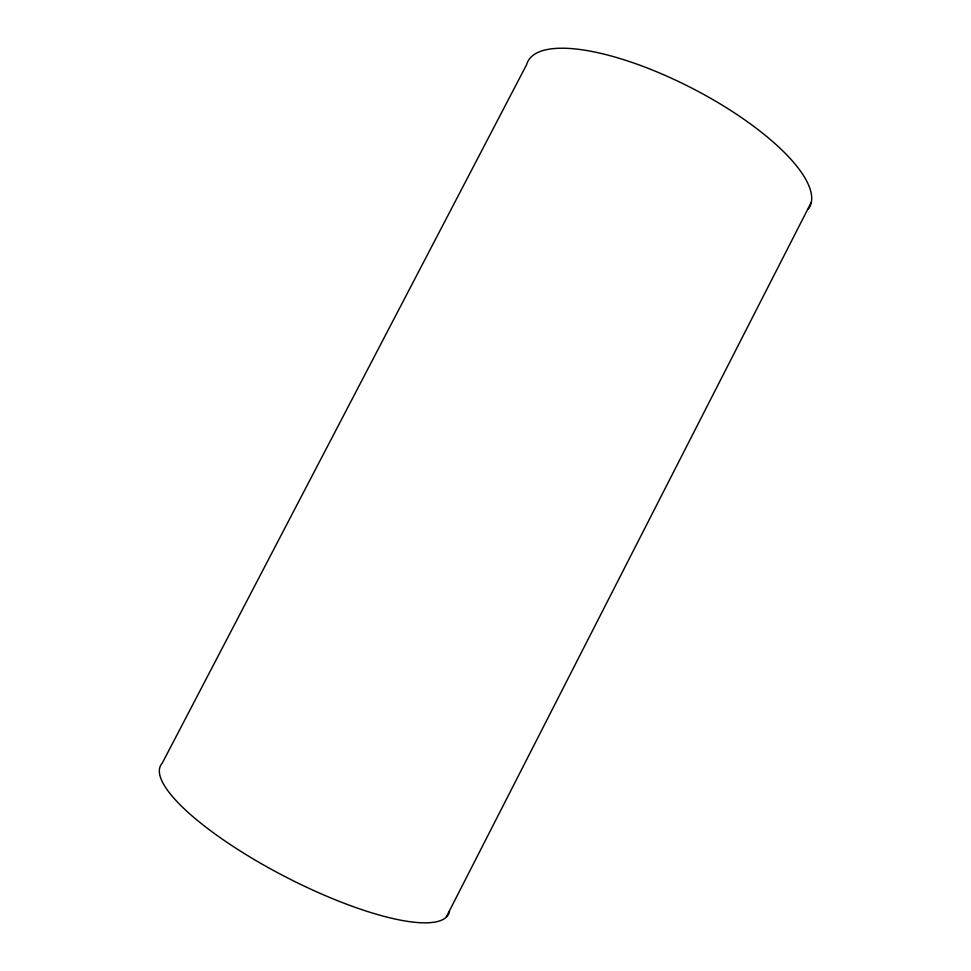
<?xml version="1.0" encoding="UTF-8"?>
<svg xmlns="http://www.w3.org/2000/svg" width="971" height="971" viewBox="0 0 971 971"><rect width="100%" height="100%" fill="white"/><g stroke="black" fill="none" stroke-linecap="round" stroke-linejoin="round"><path stroke-width="1.46" d="M446.15 917.279L811.355 202.15M449.561 911.308A162.036 41.632 27.3 0 1 285.717 876.947A162.036 41.632 27.3 0 1 162.242 763.157L526.646 64.572A158.589 51.451 27.3 0 1 691.352 87.863A158.589 51.451 27.3 0 1 808.358 209.105"/></g></svg>
